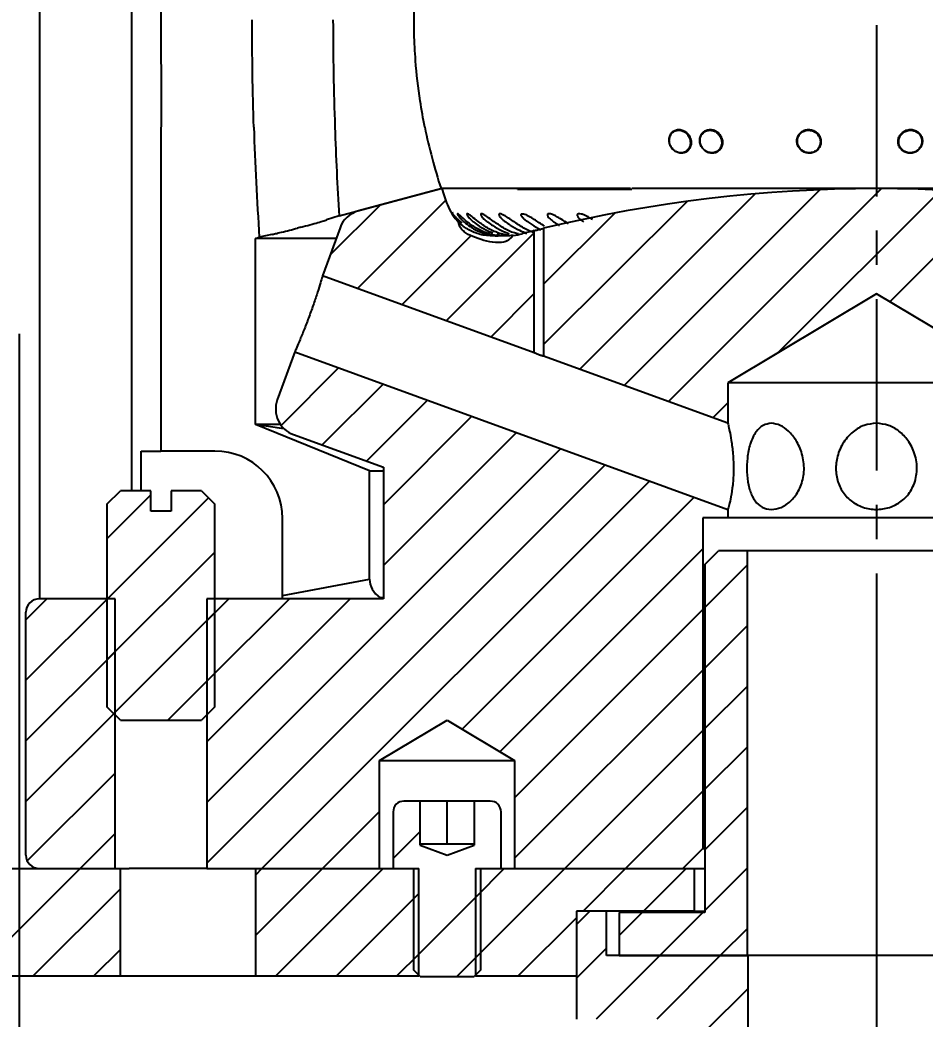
# Model space of a CAD drawing. Header units: millimetres. Extents: x 8 to 832, y 8 to 585.
# Drawn here: x 583.8 to 650.9, y 108.5 to 182.5 of the extents above; entities that cross this region are included whole.
import ezdxf

# ---------------------------------------------------------------- set-up
doc = ezdxf.new("R2010")
doc.units = ezdxf.units.MM
doc.linetypes.add('CENTERX2', pattern=[20.32, 12.7, -2.54, 2.54, -2.54])
for name, color, linetype in [('CENTERLINE', 4, 'CENTERX2'), ('DIMENSIONS', 2, 'Continuous'), ('HATCH', 3, 'Continuous')]:
    doc.layers.add(name, color=color, linetype=linetype)
doc.layers.add('OUTLINE', color=7, linetype='Continuous', lineweight=25)
doc.styles.add('SLDTEXTSTYLE0', font='TXT', dxfattribs={"width": 0.75})
doc.dimstyles.new('SLDDIMSTYLE0', dxfattribs={"dimtxt": 3.5, "dimasz": 2, "dimexe": 0, "dimexo": 0.0625, "dimgap": 0.875, "dimtad": 1, "dimrnd": 1e-09, "dimzin": 12, "dimdsep": 46, "dimtxsty": 'SLDTEXTSTYLE0', "dimsah": 1, "dimcen": 0.09, "dimadec": 0, "dimazin": 3, "dimtfac": 1, "dimtofl": 0, "dimtmove": 0, "dimatfit": 3, "dimfxl": 0, "dimfrac": 2, "dimtolj": 1, "dimtzin": 12, "dimarcsym": 0})

# ---------------------------------------------------------------- blocks, each defined once
blk = doc.blocks.new('SW_HATCH_0')
at = {"layer": 'HATCH', "color": 0}
for p, q in [((391.812, -34.75), (377.303, -49.259)), ((396.385, -34.667), (380.595, -50.457)), ((400.767, -34.775), (388.698, -46.845)), ((364.097, -35.525), (357.551, -42.07)), ((387.02, -35.052), (374.011, -48.061)), ((404.98, -35.052), (396.984, -43.048)), ((359.243, -35.888), (355.523, -39.609)), ((381.972, -35.61), (371.35, -46.232)), ((376.616, -36.476), (371.35, -41.742)), ((365.97, -38.141), (360.843, -43.268)), ((370.65, -37.952), (364.135, -44.467)), ((370.65, -42.442), (367.427, -45.665)), ((356.162, -47.95), (351.899, -52.212)), ((359.454, -49.148), (354.937, -53.665)), ((362.746, -50.346), (358.229, -54.863)), ((385, -50.542), (383.887, -51.656)), ((366.038, -51.544), (359.475, -58.107)), ((369.33, -52.742), (359.475, -62.597)), ((372.622, -53.94), (346.4, -80.162)), ((375.914, -55.139), (346.4, -84.652)), ((379.206, -56.337), (350.476, -85.066)), ((342.25, -57.371), (339, -60.621)), ((346.523, -57.589), (339, -65.112)), ((382.498, -57.535), (365.306, -74.727)), ((383.15, -61.373), (368.111, -76.412)), ((347, -61.602), (339, -69.602)), ((386.45, -62.563), (383.3, -65.713)), ((339.045, -65.066), (333, -71.112)), ((334.555, -65.066), (333, -66.621)), ((357.006, -65.066), (346.4, -75.672)), ((352.515, -65.066), (346.4, -71.182)), ((348.025, -65.066), (346.4, -66.692)), ((383.15, -65.863), (369.2, -79.813)), ((347, -66.092), (339.513, -73.579)), ((386.45, -67.053), (383.3, -70.203)), ((339.6, -69.002), (333, -75.602)), ((347, -70.582), (343.515, -74.066)), ((383.15, -70.353), (369.2, -84.303)), ((386.45, -71.543), (383.3, -74.693)), ((339.6, -73.492), (333, -80.092)), ((383.15, -74.843), (372.927, -85.066)), ((386.45, -76.033), (383.3, -79.183)), ((339.6, -77.982), (333.093, -84.488)), ((383.15, -79.333), (377.417, -85.066)), ((386.45, -80.523), (383.3, -83.673)), ((359.2, -80.833), (354.966, -85.066)), ((339.6, -82.472), (337.006, -85.066)), ((362.2, -82.323), (360.2, -84.323)), ((337.006, -85.066), (329.056, -93.016)), ((350.476, -85.066), (350, -85.542)), ((354.966, -85.066), (350, -90.033)), ((359.456, -85.066), (351.506, -93.016)), ((368.436, -85.066), (366.3, -87.203)), ((372.927, -85.066), (366.3, -91.693)), ((377.417, -85.066), (374.267, -88.216)), ((381.907, -85.066), (378.757, -88.216)), ((386.45, -85.013), (383.3, -88.163)), ((340, -86.562), (333.546, -93.016)), ((362.1, -86.913), (355.996, -93.016)), ((366.7, -86.803), (361.7, -91.803)), ((373.775, -88.708), (369.467, -93.016)), ((378.657, -88.316), (376.95, -90.023)), ((383.147, -88.316), (379.947, -91.516)), ((386.45, -89.504), (384.437, -91.516)), ((340, -91.052), (338.036, -93.016)), ((376, -90.973), (373.775, -93.198)), ((362.1, -91.403), (360.486, -93.016)), ((366.7, -91.293), (364.927, -93.066)), ((379.947, -91.516), (375.247, -96.216)), ((384.437, -91.516), (379.737, -96.216)), ((386.5, -93.944), (383.35, -97.094))]:
    blk.add_line(p, q, dxfattribs=at)
blk = doc.blocks.new('_D_14')
at = {"layer": 'DIMENSIONS'}
for p, q in [((583.772, 159.239), (583.772, 68.582)), ((647.272, 133.525), (647.272, 68.582)), ((647.272, 70.582), (583.772, 70.582))]:
    blk.add_line(p, q, dxfattribs=at)
for points in [[(583.772, 70.582), (585.772, 70.082), (585.772, 71.082)], [(647.272, 70.582), (645.272, 71.082), (645.272, 70.082)]]:
    blk.add_solid(points, dxfattribs=at)
at = {"layer": 'DIMENSIONS', "insert": (610.997, 75.094), "char_height": 3.5, "attachment_point": 1, "style": 'SLDTEXTSTYLE0'}
blk.add_mtext('63,5', dxfattribs=at)

msp = doc.modelspace()

# ---------------------------------------------------------------- linework, layer by layer
at = {"layer": 'CENTERLINE'}
msp.add_line((647.272, 466.611), (647.272, 109.712), dxfattribs=at)
at = {"layer": 'OUTLINE'}
for p, q in [((585.297, 139.607), (585.297, 408.812)), ((592.089, 199.557), (592.089, 147.607)), ((613.022, 182.507), (613.022, 185.507)), ((594.272, 174.557), (594.272, 150.557)), ((607.471, 167.983), (615.026, 170.007)), ((615.076, 170.007), (608.899, 168.352)), ((615.076, 170.007), (615.026, 170.007)), ((620.662, 170.007), (615.076, 170.007)), ((620.662, 170.007), (620.673, 169.959)), ((629.05, 170.007), (620.662, 170.007)), ((620.673, 169.959), (629.159, 169.959)), ((629.159, 169.959), (629.147, 170.007)), ((665.397, 170.007), (629.147, 170.007)), ((615.858, 168.281), (615.932, 167.956)), ((607.471, 167.983), (606.544, 167.694)), ((621.019, 167.914), (621.264, 167.668)), ((604.644, 167.147), (604.396, 167.081)), ((607.537, 167.104), (606.241, 163.543)), ((619.162, 166.628), (619.331, 166.59)), ((621.922, 157.836), (621.922, 166.892)), ((622.622, 167.065), (622.622, 157.581)), ((601.272, 166.322), (601.56, 166.399)), ((607.252, 166.322), (601.272, 166.322)), ((601.272, 152.526), (601.272, 166.322)), ((602.491, 166.611), (601.56, 166.399)), ((619.784, 166.507), (618.791, 166.507)), ((621.922, 157.836), (606.241, 163.543)), ((647.272, 162.216), (636.272, 155.607)), ((658.272, 155.607), (647.272, 162.216)), ((604.189, 157.905), (602.893, 154.344)), ((604.189, 157.905), (636.272, 146.228)), ((636.272, 152.613), (622.622, 157.581)), ((636.272, 155.607), (636.272, 152.613)), ((658.272, 155.607), (636.272, 155.607)), ((603.125, 152.526), (601.272, 152.526)), ((609.722, 149.087), (601.272, 152.526)), ((604.088, 151.781), (610.747, 149.357)), ((592.798, 147.607), (592.798, 150.557)), ((592.798, 150.557), (594.272, 150.557)), ((598.272, 150.557), (594.272, 150.557)), ((609.722, 149.087), (610.747, 149.087)), ((609.722, 141.057), (609.722, 149.087)), ((610.747, 149.357), (610.747, 139.607)), ((590.272, 146.607), (591.272, 147.607)), ((593.522, 147.607), (591.272, 147.607)), ((593.522, 146.107), (593.522, 147.607)), ((595.022, 147.607), (595.022, 146.107)), ((597.272, 147.607), (595.022, 147.607)), ((597.272, 147.607), (598.272, 146.607)), ((590.272, 146.607), (590.272, 131.607)), ((595.022, 146.107), (593.522, 146.107)), ((598.272, 131.607), (598.272, 146.607)), ((636.272, 146.228), (636.272, 145.607)), ((603.272, 139.848), (603.272, 145.557)), ((634.422, 145.607), (634.422, 121.107)), ((636.272, 145.607), (634.422, 145.607)), ((658.272, 145.607), (636.272, 145.607)), ((634.572, 142.157), (635.572, 143.157)), ((637.722, 143.157), (635.572, 143.157)), ((637.722, 113.157), (637.722, 143.157)), ((656.822, 143.157), (637.722, 143.157)), ((634.572, 142.157), (634.572, 116.357)), ((603.272, 139.848), (609.722, 141.057)), ((590.872, 139.607), (585.272, 139.607)), ((590.872, 119.607), (590.872, 139.607)), ((597.672, 139.607), (597.672, 119.607)), ((610.747, 139.607), (597.672, 139.607)), ((603.272, 139.607), (603.272, 139.848)), ((610.747, 139.676), (610.513, 139.668)), ((584.272, 120.607), (584.272, 138.607)), ((591.272, 130.607), (590.272, 131.607)), ((598.272, 131.607), (597.272, 130.607)), ((591.272, 130.607), (597.272, 130.607)), ((610.472, 127.607), (615.472, 130.611)), ((615.472, 130.611), (620.472, 127.607)), ((610.472, 119.607), (610.472, 127.607)), ((610.472, 127.607), (620.472, 127.607)), ((620.472, 127.607), (620.472, 119.607)), ((613.472, 124.607), (612.272, 124.607)), ((613.472, 121.335), (613.472, 124.607)), ((615.472, 124.607), (613.472, 124.607)), ((615.472, 121.447), (615.472, 124.607)), ((617.472, 124.607), (615.472, 124.607)), ((617.472, 124.607), (617.472, 121.335)), ((618.672, 124.607), (617.472, 124.607)), ((611.472, 123.807), (611.472, 119.607)), ((619.472, 119.607), (619.472, 123.807)), ((613.472, 121.447), (615.472, 121.447)), ((615.472, 121.447), (617.472, 121.447)), ((613.472, 121.335), (615.472, 120.607)), ((615.472, 120.607), (617.472, 121.335)), ((634.422, 121.107), (632.922, 119.607)), ((634.422, 121.107), (634.572, 121.107)), ((576.272, 119.607), (591.272, 119.607)), ((585.272, 119.607), (590.872, 119.607)), ((591.272, 111.657), (591.272, 119.607)), ((591.272, 119.607), (591.912, 119.607)), ((597.672, 119.607), (591.912, 119.607)), ((597.672, 119.607), (610.472, 119.607)), ((601.272, 119.607), (601.272, 111.657)), ((601.272, 119.607), (613.372, 119.607)), ((611.472, 119.607), (612.972, 119.607)), ((612.972, 119.607), (612.972, 112.107)), ((613.372, 111.657), (613.372, 119.607)), ((617.572, 119.607), (617.572, 111.657)), ((617.572, 119.607), (633.772, 119.607)), ((617.972, 119.607), (619.472, 119.607)), ((617.972, 112.107), (617.972, 119.607)), ((620.472, 119.607), (632.922, 119.607)), ((633.772, 119.607), (633.772, 116.457)), ((633.772, 119.607), (634.572, 119.607)), ((625.047, 115.457), (626.047, 116.457)), ((625.047, 116.457), (625.047, 111.657)), ((633.772, 116.457), (625.047, 116.457)), ((627.272, 116.457), (626.047, 116.457)), ((627.272, 113.157), (627.272, 116.457)), ((628.222, 116.357), (628.222, 113.157)), ((634.572, 116.357), (628.222, 116.357)), ((633.772, 116.457), (634.572, 116.457)), ((625.047, 115.457), (625.047, 108.457)), ((637.772, 113.157), (627.272, 113.157)), ((628.222, 113.157), (637.722, 113.157)), ((637.772, 92.457), (637.772, 113.157)), ((656.772, 113.157), (637.772, 113.157)), ((613.472, 111.607), (612.972, 112.107)), ((617.972, 112.107), (617.472, 111.607)), ((576.272, 111.657), (591.272, 111.657)), ((591.272, 111.657), (601.272, 111.657)), ((601.272, 111.657), (613.372, 111.657)), ((613.422, 111.657), (613.372, 111.657)), ((613.472, 111.607), (617.472, 111.607)), ((617.572, 111.657), (617.522, 111.657)), ((617.572, 111.657), (625.047, 111.657))]:
    msp.add_line(p, q, dxfattribs=at)
for centre, radius, start, end in [((842.443, 182.507), 241.421, 181.8871, 183.82572), ((842.443, 182.507), 235.421, 181.93521, 183.53712), ((653.022, 182.507), 40, 191.46387, 198.20996), ((653.022, 182.507), 39.953, 198.23236, 200.05438), ((647.272, 65.282), 104.725, 76.3861, 103.6139), ((609.417, 166.42), 2, 105, 160), ((618.78, 170.007), 3.5, 200.05438, 225.33642), ((619.78, 171.507), 5, 276.74298, 284.51041), ((647.272, 65.282), 104.725, 104.00827, 104.51041), ((604.772, 153.66), 2, 160, 250), ((598.272, 145.557), 5, 0, 90), ((585.272, 138.607), 1, 90, 180), ((612.272, 123.807), 0.8, 90, 180), ((618.672, 123.807), 0.8, 0, 90), ((585.272, 120.607), 1, 180, 270)]:
    msp.add_arc(centre, radius, start, end, dxfattribs=at)
for centre, major_axis, ratio, start_param, end_param in [((14824.025, 279.184), (0, 39096.064), 0.36397, 1.572627, 1.573472), ((619.28, 170.452), (-1.488, -5.218), 0.506801, 5.446043, 5.462094), ((619.28, 170.452), (-1.488, -5.218), 0.506801, 0.821092, 0.878774), ((644.107, 147.504), (34.358, 6.727), 0.202193, 3.102024, 3.316942)]:
    msp.add_ellipse(centre, major_axis=major_axis, ratio=ratio, start_param=start_param, end_param=end_param, dxfattribs=at)
for points, knots in [([(601.153, 174.557), (601.116, 175.881), (601.042, 178.531), (601.032, 181.181), (601.028, 182.507)], [0, 0, 0, 0, 0.499933, 1, 1, 1, 1]), ([(607.017, 182.507), (607.023, 181.182), (607.036, 178.531), (607.117, 175.882), (607.157, 174.557)], [0, 0, 0, 0, 0.499928, 1, 1, 1, 1]), ([(613.82, 174.557), (613.698, 175.208), (613.392, 176.842), (613.174, 178.829), (613.069, 180.495), (613.03, 181.5), (613.025, 182.171), (613.022, 182.507)], [0, 0, 0, 0, 0.248443, 0.622884, 0.748404, 0.874162, 1, 1, 1, 1]), ([(633.43, 172.975), (633.47, 173.059), (633.55, 173.227), (633.556, 173.527), (633.476, 173.821), (633.311, 174.08), (633.081, 174.275), (632.811, 174.384), (632.533, 174.395), (632.277, 174.305), (632.073, 174.126), (631.943, 173.877), (631.903, 173.587), (631.956, 173.288), (632.096, 173.014), (632.308, 172.796), (632.568, 172.658), (632.847, 172.616), (633.112, 172.675), (633.311, 172.808), (633.397, 172.929), (633.43, 172.975)], [0, 0, 0, 0, 0.053602, 0.107208, 0.160788, 0.214369, 0.268001, 0.321705, 0.375475, 0.429275, 0.483057, 0.536781, 0.59043, 0.64402, 0.697597, 0.751208, 0.804886, 0.858638, 0.912437, 0.966232, 1, 1, 1, 1]), ([(633.189, 172.783), (633.222, 172.809), (633.289, 172.863), (633.369, 172.966), (633.431, 173.083), (633.473, 173.212), (633.493, 173.349), (633.491, 173.49), (633.467, 173.632), (633.422, 173.769), (633.356, 173.9), (633.272, 174.018), (633.172, 174.122), (633.06, 174.208), (632.936, 174.274), (632.808, 174.318), (632.675, 174.339), (632.544, 174.336), (632.418, 174.309), (632.3, 174.259), (632.193, 174.187), (632.102, 174.097), (632.028, 173.988), (631.974, 173.866), (631.94, 173.733), (631.928, 173.595), (631.938, 173.452), (631.971, 173.312), (632.024, 173.177), (632.096, 173.051), (632.187, 172.937), (632.291, 172.84), (632.408, 172.76), (632.533, 172.703), (632.664, 172.667), (632.796, 172.655), (632.926, 172.667), (633.061, 172.704), (633.144, 172.755), (633.189, 172.783)], [0, 0, 0, 0, 0.026453, 0.053671, 0.080123, 0.107344, 0.133775, 0.160976, 0.187383, 0.214558, 0.240963, 0.268136, 0.294567, 0.321762, 0.348232, 0.375467, 0.401972, 0.429244, 0.455768, 0.48306, 0.509576, 0.536861, 0.563345, 0.5906, 0.617046, 0.644258, 0.670673, 0.697853, 0.724255, 0.751425, 0.777846, 0.805031, 0.831487, 0.858709, 0.885205, 0.912466, 0.938988, 0.966277, 1, 1, 1, 1]), ([(635.744, 172.985), (635.785, 173.07), (635.869, 173.239), (635.878, 173.54), (635.796, 173.833), (635.627, 174.09), (635.391, 174.282), (635.113, 174.387), (634.826, 174.393), (634.561, 174.3), (634.349, 174.117), (634.214, 173.865), (634.171, 173.574), (634.224, 173.276), (634.367, 173.003), (634.584, 172.788), (634.852, 172.654), (635.14, 172.616), (635.414, 172.68), (635.62, 172.815), (635.709, 172.938), (635.744, 172.985)], [0, 0, 0, 0, 0.053601, 0.107204, 0.160783, 0.214367, 0.268, 0.321709, 0.375479, 0.429282, 0.483064, 0.536782, 0.59043, 0.644019, 0.697594, 0.751208, 0.80489, 0.858645, 0.912442, 0.966237, 1, 1, 1, 1]), ([(635.53, 172.813), (635.563, 172.842), (635.629, 172.9), (635.706, 173.009), (635.766, 173.131), (635.803, 173.263), (635.818, 173.403), (635.81, 173.544), (635.779, 173.685), (635.726, 173.82), (635.653, 173.946), (635.562, 174.059), (635.455, 174.157), (635.336, 174.235), (635.207, 174.294), (635.073, 174.329), (634.936, 174.341), (634.802, 174.329), (634.673, 174.293), (634.555, 174.235), (634.448, 174.155), (634.359, 174.057), (634.287, 173.943), (634.237, 173.817), (634.208, 173.681), (634.201, 173.541), (634.218, 173.398), (634.257, 173.26), (634.318, 173.127), (634.397, 173.006), (634.495, 172.898), (634.606, 172.807), (634.73, 172.736), (634.861, 172.686), (634.997, 172.659), (635.132, 172.657), (635.265, 172.678), (635.402, 172.725), (635.485, 172.782), (635.53, 172.813)], [0, 0, 0, 0, 0.026445, 0.053655, 0.0801, 0.107313, 0.13374, 0.160934, 0.187339, 0.214511, 0.240921, 0.268095, 0.294532, 0.321736, 0.348212, 0.375454, 0.401965, 0.429244, 0.455766, 0.483059, 0.509569, 0.536851, 0.563329, 0.590575, 0.617015, 0.644221, 0.670629, 0.697805, 0.724211, 0.751381, 0.777807, 0.804996, 0.831463, 0.858693, 0.885194, 0.912462, 0.938986, 0.966277, 1, 1, 1, 1]), ([(642.924, 172.886), (642.985, 172.962), (643.108, 173.115), (643.18, 173.407), (643.155, 173.705), (643.029, 173.983), (642.819, 174.206), (642.548, 174.352), (642.245, 174.403), (641.946, 174.353), (641.684, 174.208), (641.489, 173.984), (641.382, 173.706), (641.377, 173.406), (641.472, 173.119), (641.658, 172.875), (641.913, 172.702), (642.209, 172.62), (642.512, 172.64), (642.758, 172.74), (642.878, 172.845), (642.924, 172.886)], [0, 0, 0, 0, 0.0536251, 0.1072498, 0.1608434, 0.2144178, 0.2680251, 0.3216996, 0.375445, 0.4292403, 0.4830351, 0.5367882, 0.590465, 0.6440763, 0.6976523, 0.7512426, 0.8048911, 0.8586161, 0.9124005, 0.9662031, 1, 1, 1, 1]), ([(642.876, 172.89), (642.936, 172.961), (643.057, 173.104), (643.132, 173.382), (643.114, 173.668), (642.999, 173.935), (642.803, 174.153), (642.546, 174.298), (642.257, 174.353), (641.97, 174.311), (641.716, 174.177), (641.525, 173.967), (641.417, 173.704), (641.406, 173.417), (641.491, 173.141), (641.664, 172.904), (641.904, 172.734), (642.186, 172.65), (642.477, 172.662), (642.714, 172.753), (642.831, 172.851), (642.876, 172.89)], [0, 0, 0, 0, 0.05362, 0.107243, 0.160831, 0.214398, 0.267995, 0.321662, 0.375409, 0.429211, 0.483016, 0.536775, 0.590456, 0.644067, 0.697635, 0.751216, 0.804856, 0.85858, 0.912369, 0.966178, 1, 1, 1, 1]), ([(650.42, 172.906), (650.483, 172.984), (650.611, 173.141), (650.688, 173.435), (650.669, 173.732), (650.548, 174.006), (650.341, 174.224), (650.07, 174.361), (649.766, 174.403), (649.463, 174.343), (649.196, 174.19), (648.995, 173.959), (648.882, 173.678), (648.87, 173.379), (648.96, 173.094), (649.143, 172.855), (649.396, 172.691), (649.694, 172.618), (650, 172.647), (650.25, 172.754), (650.372, 172.864), (650.42, 172.906)], [0, 0, 0, 0, 0.05362, 0.10724, 0.16083, 0.214406, 0.268019, 0.321698, 0.375451, 0.429247, 0.48304, 0.536787, 0.590458, 0.644063, 0.697638, 0.751234, 0.80489, 0.858619, 0.912408, 0.96621, 1, 1, 1, 1]), ([(650.406, 172.931), (650.465, 173.007), (650.584, 173.158), (650.654, 173.44), (650.631, 173.725), (650.511, 173.985), (650.309, 174.189), (650.048, 174.317), (649.756, 174.352), (649.467, 174.291), (649.214, 174.14), (649.025, 173.916), (648.921, 173.646), (648.915, 173.359), (649.006, 173.088), (649.184, 172.863), (649.43, 172.709), (649.716, 172.644), (650.008, 172.676), (650.246, 172.783), (650.361, 172.89), (650.406, 172.931)], [0, 0, 0, 0, 0.053607, 0.107219, 0.1608, 0.214366, 0.267975, 0.321661, 0.375422, 0.429228, 0.483028, 0.536774, 0.590439, 0.644036, 0.697601, 0.751192, 0.804849, 0.858588, 0.912384, 0.966195, 1, 1, 1, 1]), ([(616.065, 167.942), (616.05, 167.96), (615.998, 168.018), (615.926, 168.102), (615.881, 168.149), (615.87, 168.149), (615.879, 168.129), (615.884, 168.118)], [0, 0, 0, 0, 0.133368, 0.444767, 0.757734, 0.878511, 1, 1, 1, 1]), ([(616.512, 167.942), (616.475, 167.977), (616.393, 168.053), (616.301, 168.13), (616.249, 168.155), (616.236, 168.136), (616.245, 168.1), (616.271, 168.047), (616.307, 167.988), (616.365, 167.906), (616.505, 167.738), (616.63, 167.621), (616.727, 167.538), (616.731, 167.535)], [0, 0, 0, 0, 0.138481, 0.299989, 0.428183, 0.488114, 0.548683, 0.58662, 0.624607, 0.672967, 0.75152, 0.991143, 1, 1, 1, 1]), ([(617.296, 167.942), (617.24, 167.986), (617.115, 168.083), (616.991, 168.158), (616.94, 168.144), (616.938, 168.103), (616.952, 168.057), (616.985, 167.996), (617.039, 167.916), (617.17, 167.76), (617.307, 167.637), (617.415, 167.551), (617.435, 167.535)], [0, 0, 0, 0, 0.176374, 0.392292, 0.492438, 0.536295, 0.580496, 0.620348, 0.667193, 0.741309, 0.954219, 1, 1, 1, 1]), ([(618.409, 167.942), (618.366, 167.971), (618.244, 168.056), (618.11, 168.132), (618.015, 168.153), (617.977, 168.141), (617.963, 168.106), (617.971, 168.058), (618, 167.995), (618.053, 167.914), (618.188, 167.756), (618.334, 167.634), (618.448, 167.548), (618.466, 167.535)], [0, 0, 0, 0, 0.115767, 0.334186, 0.410816, 0.487875, 0.534363, 0.581278, 0.62132, 0.668414, 0.743274, 0.961029, 1, 1, 1, 1]), ([(619.837, 167.942), (619.791, 167.971), (619.681, 168.039), (619.521, 168.122), (619.396, 168.157), (619.333, 168.138), (619.311, 168.108), (619.311, 168.061), (619.329, 168.008), (619.368, 167.939), (619.463, 167.818), (619.618, 167.677), (619.75, 167.58), (619.812, 167.535)], [0, 0, 0, 0, 0.1122049, 0.2691545, 0.4272729, 0.481686, 0.5364829, 0.5755309, 0.6146992, 0.6520623, 0.7152815, 0.8672544, 1, 1, 1, 1]), ([(621.46, 167.535), (621.427, 167.558), (621.303, 167.644), (621.147, 167.769), (621.024, 167.913), (620.977, 167.994), (620.959, 168.054), (620.963, 168.103), (620.994, 168.14), (621.076, 168.156), (621.264, 168.111), (621.447, 168.009), (621.567, 167.942)], [0, 0, 0, 0, 0.067649, 0.25676, 0.331986, 0.376181, 0.420763, 0.458993, 0.508978, 0.586787, 0.728434, 1, 1, 1, 1]), ([(623.577, 167.942), (623.533, 167.966), (623.382, 168.047), (623.196, 168.125), (623.031, 168.153), (622.951, 168.143), (622.906, 168.106), (622.893, 168.058), (622.905, 167.996), (622.948, 167.915), (623.079, 167.759), (623.241, 167.636), (623.368, 167.55), (623.39, 167.535)], [0, 0, 0, 0, 0.094073, 0.316234, 0.401939, 0.488227, 0.534275, 0.58074, 0.620829, 0.667737, 0.742076, 0.956512, 1, 1, 1, 1]), ([(625.848, 167.942), (625.782, 167.975), (625.636, 168.049), (625.416, 168.131), (625.241, 168.159), (625.144, 168.129), (625.107, 168.094), (625.095, 168.044), (625.106, 167.985), (625.149, 167.901), (625.296, 167.73), (625.459, 167.619), (625.582, 167.535)], [0, 0, 0, 0, 0.131543, 0.290052, 0.450135, 0.500324, 0.550904, 0.58872, 0.626555, 0.675803, 0.756925, 1, 1, 1, 1]), ([(604.644, 167.147), (604.702, 167.162), (604.985, 167.238), (605.487, 167.376), (606.048, 167.537), (606.397, 167.644), (606.506, 167.681), (606.544, 167.694)], [0, 0, 0, 0, 0.068918, 0.33248, 0.596542, 0.857884, 1, 1, 1, 1]), ([(616.58, 167.455), (616.442, 167.574), (616.236, 167.749), (616.107, 167.895), (616.065, 167.942)], [0, 0, 0, 0, 0.6733608, 1, 1, 1, 1]), ([(618.791, 166.507), (618.608, 166.516), (618.12, 166.538), (617.363, 166.773), (616.718, 167.152), (616.431, 167.415), (616.32, 167.518)], [0, 0, 0, 0, 0.188588, 0.500581, 0.806089, 1, 1, 1, 1]), ([(620.202, 166.344), (620.137, 166.285), (619.979, 166.14), (619.581, 166.005), (618.667, 166.001), (617.679, 166.301), (616.817, 166.716), (616.49, 167.052), (616.365, 167.284), (616.337, 167.416), (616.331, 167.448)], [0, 0, 0, 0, 0.058539, 0.143376, 0.274132, 0.667239, 0.826694, 0.909386, 0.978193, 1, 1, 1, 1]), ([(619.58, 166.507), (619.417, 166.514), (618.96, 166.535), (618.202, 166.756), (617.41, 167.182), (616.851, 167.629), (616.604, 167.857), (616.512, 167.942)], [0, 0, 0, 0, 0.134449, 0.377055, 0.613867, 0.856882, 1, 1, 1, 1]), ([(616.731, 167.535), (616.873, 167.421), (617.21, 167.152), (617.824, 166.814), (618.48, 166.59), (618.935, 166.514), (619.173, 166.509), (619.249, 166.507)], [0, 0, 0, 0, 0.212327, 0.501729, 0.704136, 0.906377, 1, 1, 1, 1]), ([(620.159, 166.519), (619.863, 166.57), (619.28, 166.669), (618.447, 167.079), (617.772, 167.555), (617.444, 167.822), (617.296, 167.942)], [0, 0, 0, 0, 0.26707, 0.523909, 0.785738, 1, 1, 1, 1]), ([(617.435, 167.535), (617.571, 167.433), (617.889, 167.197), (618.381, 166.906), (618.73, 166.778), (618.846, 166.735)], [0, 0, 0, 0, 0.334615, 0.777218, 1, 1, 1, 1]), ([(620.751, 166.65), (620.652, 166.67), (620.278, 166.745), (619.631, 167.089), (618.934, 167.555), (618.571, 167.822), (618.409, 167.942)], [0, 0, 0, 0, 0.111568, 0.423559, 0.741685, 1, 1, 1, 1]), ([(618.466, 167.535), (618.591, 167.446), (618.911, 167.218), (619.463, 166.898), (619.881, 166.737), (620.067, 166.666)], [0, 0, 0, 0, 0.2643037, 0.6717177, 1, 1, 1, 1]), ([(619.812, 167.535), (619.922, 167.46), (620.238, 167.243), (620.776, 166.927), (621.188, 166.758), (621.371, 166.683)], [0, 0, 0, 0, 0.230154, 0.658238, 1, 1, 1, 1]), ([(621.857, 166.759), (621.818, 166.77), (621.512, 166.859), (620.933, 167.207), (620.297, 167.635), (619.959, 167.861), (619.837, 167.942)], [0, 0, 0, 0, 0.052884, 0.416239, 0.789297, 1, 1, 1, 1]), ([(621.46, 167.535), (621.551, 167.474), (621.857, 167.268), (622.188, 167.083), (622.42, 166.953)], [0, 0, 0, 0, 0.297752, 1, 1, 1, 1]), ([(622.674, 167.235), (622.421, 167.4), (622.033, 167.652), (621.687, 167.868), (621.567, 167.942)], [0, 0, 0, 0, 0.653258, 1, 1, 1, 1]), ([(623.39, 167.535), (623.458, 167.49), (623.592, 167.4), (623.732, 167.318), (623.8, 167.279)], [0, 0, 0, 0, 0.512366, 1, 1, 1, 1]), ([(624.458, 167.398), (624.273, 167.518), (623.971, 167.714), (623.688, 167.878), (623.577, 167.942)], [0, 0, 0, 0, 0.611987, 1, 1, 1, 1]), ([(626.231, 167.721), (626.196, 167.743), (626.067, 167.825), (625.94, 167.893), (625.848, 167.942)], [0, 0, 0, 0, 0.274123, 1, 1, 1, 1]), ([(602.491, 166.611), (602.569, 166.627), (602.724, 166.66), (603.197, 166.773), (603.772, 166.917), (604.193, 167.027), (604.396, 167.081)], [0, 0, 0, 0, 0.2530646, 0.506113, 0.7617239, 1, 1, 1, 1]), ([(621.922, 166.892), (621.925, 166.893), (621.93, 166.894), (621.977, 166.906), (622.057, 166.925), (622.161, 166.951), (622.28, 166.981), (622.401, 167.01), (622.506, 167.036), (622.583, 167.055), (622.618, 167.064), (622.621, 167.064), (622.622, 167.065)], [0, 0, 0, 0, 0.082706, 0.185553, 0.28984, 0.396858, 0.506831, 0.618685, 0.730459, 0.840124, 0.946648, 1, 1, 1, 1]), ([(620.367, 166.542), (620.363, 166.541), (620.192, 166.521), (619.985, 166.514), (619.784, 166.507)], [0, 0, 0, 0, 0.025888, 1, 1, 1, 1]), ([(606.241, 163.543), (606.235, 163.521), (606.221, 163.473), (606.099, 163.057), (605.887, 162.369), (605.597, 161.49), (605.255, 160.53), (604.898, 159.596), (604.57, 158.791), (604.32, 158.204), (604.203, 157.936), (604.192, 157.913), (604.189, 157.905)], [0, 0, 0, 0, 0.088492, 0.195588, 0.302884, 0.410323, 0.517623, 0.624729, 0.73189, 0.839263, 0.946681, 1, 1, 1, 1]), ([(622.622, 157.581), (622.622, 157.581), (622.621, 157.581), (622.602, 157.586), (622.541, 157.601), (622.451, 157.626), (622.357, 157.656), (622.254, 157.693), (622.146, 157.734), (622.037, 157.782), (621.958, 157.818), (621.925, 157.834), (621.923, 157.835), (621.922, 157.836)], [0, 0, 0, 0, 0.019124, 0.120253, 0.221542, 0.324159, 0.429761, 0.495748, 0.614266, 0.732782, 0.849753, 0.957527, 1, 1, 1, 1]), ([(636.272, 152.613), (636.28, 152.582), (636.295, 152.519), (636.399, 152.048), (636.531, 151.333), (636.658, 150.346), (636.71, 149.183), (636.642, 148.051), (636.499, 147.144), (636.357, 146.53), (636.281, 146.259), (636.275, 146.235), (636.272, 146.228)], [0, 0, 0, 0, 0.092306, 0.184331, 0.283392, 0.397691, 0.521092, 0.639079, 0.746057, 0.848019, 0.95004, 1, 1, 1, 1]), ([(639.494, 152.613), (639.712, 152.582), (640.147, 152.519), (640.795, 152.048), (641.374, 151.333), (641.813, 150.346), (641.973, 149.183), (641.761, 148.051), (641.252, 147.145), (640.579, 146.528), (639.838, 146.212), (639.119, 146.217), (638.503, 146.547), (638.045, 147.173), (637.762, 148.027), (637.646, 149.022), (637.688, 150.082), (637.903, 151.134), (638.302, 151.973), (638.851, 152.514), (639.284, 152.58), (639.494, 152.613)], [0, 0, 0, 0, 0.04616, 0.092178, 0.141716, 0.198873, 0.260583, 0.319584, 0.373081, 0.424069, 0.475087, 0.526558, 0.578171, 0.629649, 0.680664, 0.731611, 0.78459, 0.842159, 0.903775, 0.953148, 1, 1, 1, 1]), ([(647.272, 152.613), (647.573, 152.582), (648.174, 152.519), (648.985, 152.048), (649.672, 151.333), (650.167, 150.346), (650.341, 149.183), (650.109, 148.051), (649.532, 147.145), (648.723, 146.528), (647.763, 146.212), (646.745, 146.217), (645.782, 146.547), (644.99, 147.173), (644.458, 148.027), (644.229, 149.022), (644.314, 150.082), (644.73, 151.134), (645.444, 151.973), (646.34, 152.514), (646.967, 152.58), (647.272, 152.613)], [0, 0, 0, 0, 0.04616, 0.092179, 0.141717, 0.198874, 0.260583, 0.319585, 0.373081, 0.424069, 0.475088, 0.526558, 0.578172, 0.629649, 0.680665, 0.731612, 0.78459, 0.84216, 0.903776, 0.953149, 1, 1, 1, 1]), ([(603.404, 152.204), (603.17, 152.239), (602.651, 152.319), (601.966, 152.422), (601.39, 152.509), (601.312, 152.521), (601.272, 152.526)], [0, 0, 0, 0, 0.172263, 0.382174, 0.689816, 1, 1, 1, 1])]:
    msp.add_open_spline(points, degree=3, knots=knots, dxfattribs=at)

# ---------------------------------------------------------------- block references
at = {"layer": 'HATCH'}
msp.add_blockref('SW_HATCH_0', (251.272, 204.673), dxfattribs=at)

# ---------------------------------------------------------------- dimensions: what is measured, and where the dimension line sits
at = {"layer": 'DIMENSIONS'}
dim = msp.add_linear_dim(base=(583.772, 73.358), p1=(647.272, 302.392), p2=(583.772, 302.392), dimstyle='SLDDIMSTYLE0', dxfattribs=at)
dim.commit()
dim.dimension.update_dxf_attribs({"geometry": '_D_14', "text_midpoint": (615.522, 73.358), "dimtype": 160})

doc.saveas('drawing.dxf')
